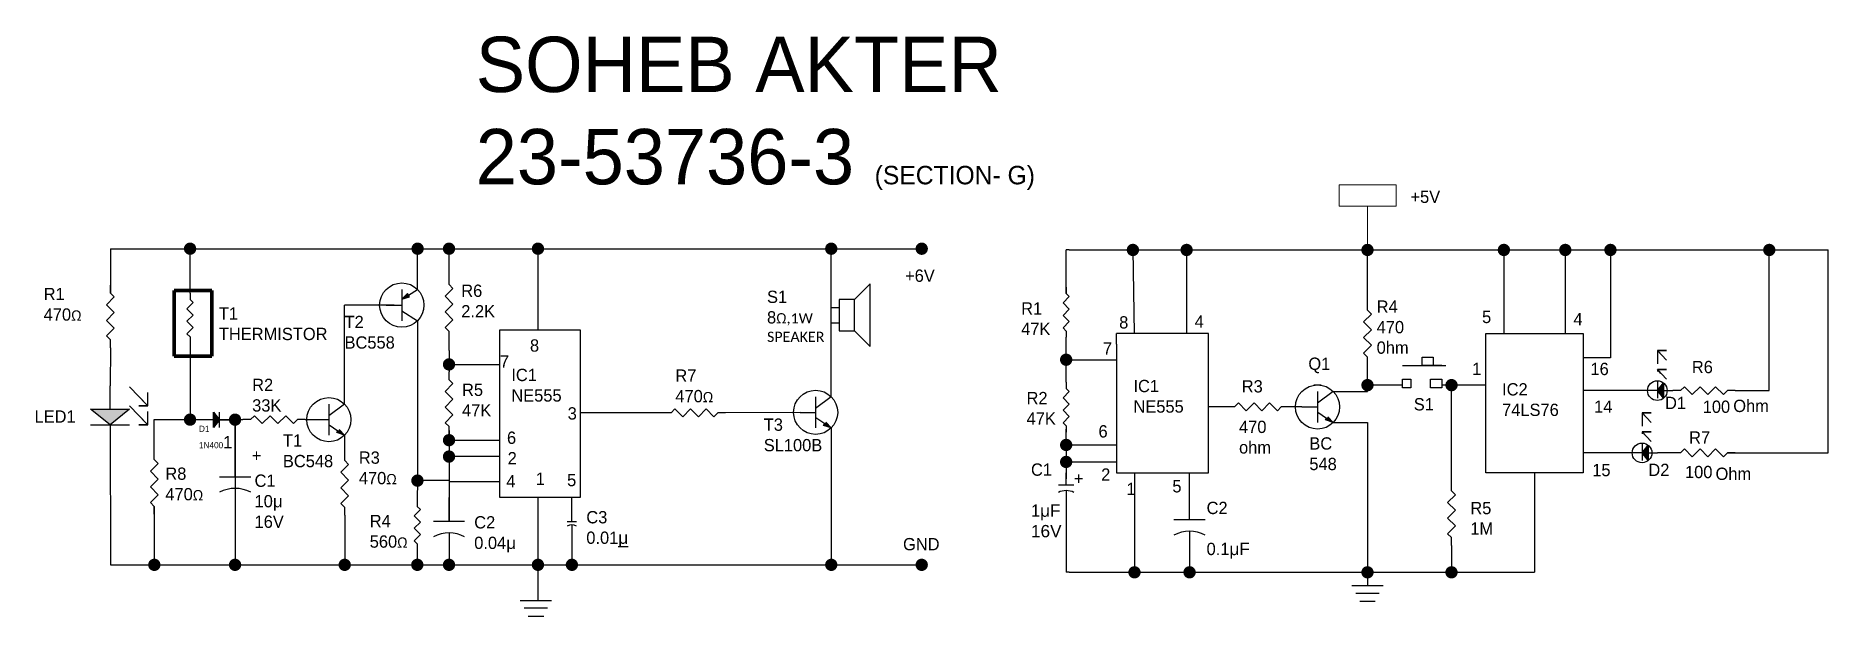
# Model space of a CAD drawing. Header units: centimetres. Extents: x 3.4 to 32.5, y 2.1 to 11.5.
import ezdxf

# ---------------------------------------------------------------- set-up
doc = ezdxf.new("R2010")
doc.units = ezdxf.units.CM
doc.header["$MEASUREMENT"] = 0

# ---------------------------------------------------------------- blocks, each defined once
blk = doc.blocks.new('Resistor')
at = {"color": 7}
blk.add_lwpolyline([(0, 0), (0.05, 0), (0.075, 0.025), (0.125, -0.025), (0.175, 0.025), (0.225, -0.025), (0.275, 0.025), (0.325, -0.025), (0.35, 0), (0.4, 0)], dxfattribs=at)
blk = doc.blocks.new('Diode')
at = {"color": 7}
for p, q in [((0.15, 0.125), (0.25, 0)), ((0.15, -0.125), (0.15, 0.125)), ((0.25, -0.125), (0.25, 0.125)), ((0.15, 0), (0, 0)), ((0.25, 0), (0.15, -0.125)), ((0.25, 0), (0.4, 0))]:
    blk.add_line(p, q, dxfattribs=at)
blk.add_solid([(0.15, -0.125), (0.25, 0), (0.15, 0.125)], dxfattribs=at)
blk = doc.blocks.new('Transistor - NPN')
at = {"color": 7}
for p, q in [((0, 0), (0.199999, 0)), ((0.199999, 0.2), (0.199999, -0.2)), ((0.399999, 0.2), (0.199999, 0.05)), ((0.316132, -0.145536), (0.201153, -0.069033)), ((0.302516, -0.166503), (0.316132, -0.145536)), ((0.399999, -0.2), (0.302516, -0.166503)), ((0.329748, -0.124569), (0.399999, -0.2))]:
    blk.add_line(p, q, dxfattribs=at)
blk.add_solid([(0.302516, -0.166503), (0.399999, -0.2), (0.329748, -0.124569)], dxfattribs=at)
blk = doc.blocks.new('T1')
blk.add_circle((0, 0), 0.718)
at = {"xscale": 2.54, "yscale": 2.54, "zscale": 2.54}
blk.add_blockref('Transistor - NPN', (-0.508, 0), dxfattribs=at)
blk = doc.blocks.new('Transistor - PNP')
at = {"color": 7}
for p, q in [((0, 0), (0.200001, 0)), ((0.200001, 0.2), (0.200001, -0.199999)), ((0.271557, 0.149194), (0.200001, 0.075)), ((0.200001, 0.075), (0.298053, 0.106791)), ((0.284805, 0.127992), (0.271557, 0.149194)), ((0.284805, 0.127992), (0.4024, 0.199023)), ((0.298053, 0.106791), (0.284805, 0.127992)), ((0.200001, -0.074999), (0.400001, -0.199999))]:
    blk.add_line(p, q, dxfattribs=at)
blk.add_solid([(0.200001, 0.075), (0.298053, 0.106791), (0.271557, 0.149194)], dxfattribs=at)
blk = doc.blocks.new('T2')
blk.add_circle((0, 0), 0.721)
at = {"xscale": 2.54, "yscale": 2.54, "zscale": 2.54}
blk.add_blockref('Transistor - PNP', (-0.508, 0), dxfattribs=at)
blk = doc.blocks.new('Capacitor')
at = {"color": 7}
for p, q in [((0.15, 0), (0, 0)), ((0.15, -0.1), (0.15, 0.1)), ((0.225, 0), (0.4, 0))]:
    blk.add_line(p, q, dxfattribs=at)
blk.add_arc((0.4375, 0), 0.2125, 151.9275, 208.0725, dxfattribs=at)
blk = doc.blocks.new('Speaker')
at = {"color": 7}
for p, q in [((0.25, 0.15), (0.15, 0.05)), ((0.25, -0.25), (0.25, 0.15)), ((0, 0), (0.05, 0)), ((0.05, 0.05), (0.05, -0.15)), ((0.15, 0.05), (0.05, 0.05)), ((0.15, -0.15), (0.15, 0.05)), ((0, -0.1), (0.05, -0.1)), ((0.05, -0.15), (0.15, -0.15)), ((0.15, -0.15), (0.25, -0.25))]:
    blk.add_line(p, q, dxfattribs=at)
blk = doc.blocks.new('Ground')
at = {"color": 7}
for p, q in [((-0.1, 0), (0.1, 0)), ((0.075, -0.05), (-0.075, -0.05)), ((-0.05, -0.1), (0.05, -0.1))]:
    blk.add_line(p, q, dxfattribs=at)
blk = doc.blocks.new('k1')
for p, q in [((0.297, 0.495, -10), (0.15, 0.65, -10)), ((0.15, 0.65, -10), (0.15, 0.65, -10)), ((0.15, 0.65, -10), (0.297, 0.65, -10)), ((0.297, 0.65, -10), (0.15, 0.65, -10)), ((0.207, 0.59, -10), (0.15, 0.65, -10)), ((0.15, 0.65, -10), (0.238, 0.558, -10)), ((0.15, 0.65, -10), (0.15, 0.62, -10)), ((0.15, 0.62, -10), (0.15, 0.434, -10)), ((0.297, 0.186, -10), (0.15, 0.341, -10)), ((0.15, 0.341, -10), (0.15, 0.341, -10)), ((0.15, 0.341, -10), (0.297, 0.341, -10)), ((0.297, 0.341, -10), (0.15, 0.341, -10)), ((0.207, 0.281, -10), (0.15, 0.341, -10)), ((0.15, 0.341, -10), (0.238, 0.249, -10)), ((0.15, 0.341, -10), (0.15, 0.311, -10)), ((0.15, 0.16, -10), (0.15, 0.125, -10))]:
    blk.add_line(p, q)
blk.add_circle((0.15, 0), 0.16)
at = {"rotation": 180}
blk.add_blockref('Diode', (0.4, 0), dxfattribs=at)

msp = doc.modelspace()

# ---------------------------------------------------------------- linework, layer by layer
at = {"color": 30, "lineweight": 13, "true_color": 0xf8991e}
for p, q in [((24.579, 8.771), (24.579, 9.118)), ((24.579, 9.118), (25.505, 9.118)), ((25.505, 9.118), (25.505, 8.771)), ((24.579, 8.771), (24.638, 8.771)), ((24.638, 8.771), (25.505, 8.771))]:
    msp.add_line(p, q, dxfattribs=at)
at = {"lineweight": 13}
msp.add_line((25.04, 8.06), (25.04, 8.771), dxfattribs=at)
for p, q in [((4.587, 8.08, -10), (14.382, 8.08, -10)), ((4.587, 8.08, -10), (4.587, 7.36, -10)), ((5.883, 7.357, -6.742), (5.883, 8.08, -6.742)), ((9.585, 7.417), (9.585, 8.08)), ((10.096, 7.625, -10), (10.096, 8.08, -10)), ((11.543, 8.08, -10), (11.543, 6.76, -10)), ((14.382, 8.08, -10), (16.315, 8.08, -10)), ((16.315, 5.674), (16.315, 8.08)), ((16.315, 8.08), (17.787, 8.08)), ((20.137, 7.351, -6.742), (20.137, 8.06, -6.742)), ((20.187, 8.06), (20.137, 8.06)), ((20.187, 8.06), (32.535, 8.06)), ((21.223, 8.06), (21.243, 6.7, -5.136)), ((22.097, 8.06), (22.097, 6.7)), ((25.04, 7.208), (25.04, 8.06)), ((27.259, 8.06), (27.259, 6.7)), ((28.258, 8.06), (28.258, 6.7)), ((28.993, 8.06), (28.993, 6.305)), ((31.577, 5.773, -8.024), (31.577, 8.06, -8.024)), ((32.535, 4.761, -8.024), (32.535, 8.06, -8.024)), ((8.396, 6.989), (8.396, 7.164)), ((8.968, 7.164), (8.396, 7.164)), ((9.201, 7.164), (8.968, 7.164)), ((8.396, 6.772), (8.396, 6.989)), ((8.396, 5.555), (8.396, 6.772)), ((9.582, 6.91), (9.582, 4.31)), ((10.925, 6.76, -10), (12.232, 6.76, -10)), ((10.925, 4.036, -10), (10.925, 6.76, -10)), ((12.232, 6.76, -10), (12.232, 4.036, -10)), ((4.587, 6.471, -10), (4.582, 5.852, -10)), ((5.883, 6.544, -6.742), (5.883, 5.301, -6.742)), ((10.096, 6.424, -10), (10.096, 6.609, -10)), ((10.096, 6.424, -10), (10.096, 6.199, -10)), ((10.096, 6.424, -10), (10.096, 6.424, -10)), ((20.137, 5.91, -6.742), (20.137, 6.64, -6.742)), ((22.451, 6.7), (20.954, 6.7)), ((20.954, 6.53), (20.954, 6.7)), ((20.954, 6.53), (20.954, 4.435)), ((22.451, 4.435), (22.451, 6.7)), ((10.096, 6.199, -10), (10.096, 6.077, -10)), ((10.096, 6.199, -10), (10.925, 6.199, -10)), ((20.137, 6.275, -6.742), (20.954, 6.275, -6.742)), ((25.04, 5.761), (25.04, 6.192)), ((28.993, 6.305), (28.549, 6.305)), ((4.9, 5.835, -10), (5.194, 5.526, -10)), ((24.288, 5.862), (24.169, 5.862)), ((26.407, 4.272), (26.407, 5.862)), ((5.194, 5.526, -10), (5.106, 5.618, -10)), ((5.137, 5.586, -10), (5.194, 5.526, -10)), ((5.194, 5.556, -10), (5.194, 5.742, -10)), ((5.194, 5.526, -10), (5.194, 5.556, -10)), ((24.482, 5.761), (25.04, 5.761)), ((29.606, 5.773, -8.024), (28.549, 5.773, -8.024)), ((30.006, 5.773, -8.024), (30.006, 5.773, -8.024)), ((31.022, 5.773, -8.024), (31.577, 5.773, -8.024)), ((4.9, 5.526, -10), (5.194, 5.217, -10)), ((5.194, 5.526, -10), (5.047, 5.526, -10)), ((5.047, 5.526, -10), (5.194, 5.526, -10)), ((5.194, 5.217, -10), (5.106, 5.309, -10)), ((5.137, 5.277, -10), (5.194, 5.217, -10)), ((5.194, 5.526, -10), (5.194, 5.526, -10)), ((5.194, 5.247, -10), (5.194, 5.433, -10)), ((5.301, 5.301), (6.017, 5.301)), ((5.301, 4.78, -10), (5.301, 5.301, -10)), ((6.017, 5.301, -10), (6.017, 5.301, -10)), ((6.017, 5.301, -10), (6.017, 5.301, -10)), ((6.017, 5.301, -10), (6.456, 5.301, -10)), ((6.456, 5.301, -10), (6.675, 5.301, -8.024)), ((6.615, 4.564, -10), (6.615, 5.301, -10)), ((6.615, 5.301, -10), (6.615, 3.739, -10)), ((6.675, 5.301, -8.024), (6.675, 5.301, -8.024)), ((6.675, 5.301, -8.024), (6.741, 5.301, -8.024)), ((7.757, 5.301, -8.024), (7.783, 5.301)), ((7.783, 5.301), (8.142, 5.301)), ((13.581, 5.411, -8.024), (12.232, 5.411, -8.024)), ((15.807, 5.42), (14.597, 5.411, -8.024)), ((22.749, 5.509, -3.875), (22.451, 5.509, -3.875)), ((23.974, 5.507), (23.765, 5.507)), ((24.482, 5.253), (25.04, 5.253)), ((25.04, 5.253), (25.04, 2.819)), ((5.194, 5.217, -10), (5.047, 5.217, -10)), ((5.047, 5.217, -10), (5.194, 5.217, -10)), ((5.194, 5.217, -10), (5.194, 5.247, -10)), ((5.194, 5.217, -10), (5.194, 5.217, -10)), ((8.396, 5.047), (8.396, 4.763)), ((10.096, 5.124, -10), (10.096, 4.967, -10)), ((10.096, 4.967, -10), (10.096, 3.652, -10)), ((10.096, 4.967, -10), (10.925, 4.967, -10)), ((16.315, 5.166), (16.315, 2.941)), ((20.137, 4.89, -6.742), (20.137, 5.148, -6.742)), ((4.582, 4.836, -10), (4.587, 3.307, -10)), ((10.925, 4.701, -10), (10.096, 4.701, -10)), ((20.137, 4.89, -6.742), (20.137, 4.338, -6.742)), ((20.137, 4.89, -6.742), (20.954, 4.89, -6.742)), ((29.432, 4.761, -8.024), (28.549, 4.761, -8.024)), ((30.006, 4.761, -8.024), (29.757, 4.761, -8.024)), ((30.895, 4.761, -8.024), (32.535, 4.761, -8.024)), ((20.137, 4.614, -6.742), (20.954, 4.614, -6.742)), ((20.954, 4.435), (22.451, 4.435)), ((21.249, 4.435), (21.249, 2.819)), ((22.145, 4.058, -10), (22.145, 4.435, -10)), ((27.759, 4.435), (27.759, 2.819)), ((9.582, 4.31), (9.58, 3.992, -6.742)), ((10.096, 4.31, -10), (9.582, 4.31, -10)), ((10.096, 4.297, -10), (10.925, 4.297, -10)), ((5.301, 3.891), (5.301, 2.891)), ((12.232, 4.036, -10), (10.925, 4.036, -10)), ((11.543, 4.036, -10), (11.543, 2.941, -10)), ((11.947, 4.036, -10), (11.947, 4.036, -10)), ((12.095, 3.76, -10), (12.095, 4.036, -10)), ((20.137, 3.926, -6.742), (20.137, 2.819, -6.742)), ((6.615, 3.739, -10), (6.615, 2.941, -10)), ((8.399, 3.747, 10), (8.399, 2.941, 10)), ((4.587, 3.307, -10), (4.587, 2.941, -10)), ((10.096, 3.462, -10), (10.096, 2.891, -10)), ((12.095, 3.455, -10), (12.095, 2.941, -10)), ((26.407, 3.256), (26.407, 2.819)), ((4.587, 2.941, -10), (14.494, 2.941, -10)), ((9.58, 3.179, -6.742), (9.58, 2.941, -6.742)), ((14.494, 2.941, -10), (16.397, 2.941, -10)), ((16.397, 2.941, -10), (17.787, 2.941, -10)), ((22.145, 3.042, -10), (22.145, 2.819, -10)), ((11.543, 2.891, -10), (11.543, 2.361, -10)), ((20.187, 2.819), (20.137, 2.819)), ((20.187, 2.819), (27.759, 2.819)), ((25.04, 2.819), (25.04, 2.604))]:
    msp.add_line(p, q)
at = {"color": 30, "linetype": 'ByBlock', "lineweight": 200, "true_color": 0xf26722}
msp.add_line((5.622, 7.4, -10), (6.237, 7.4, -10), dxfattribs=at)
at = {"color": 30, "linetype": 'ByBlock', "lineweight": 211, "true_color": 0xf26722}
for p, q in [((5.622, 6.334, -10), (5.622, 7.4, -10)), ((6.237, 7.4, -10), (6.237, 6.334, -10)), ((6.237, 6.334, -10), (5.622, 6.334, -10))]:
    msp.add_line(p, q, dxfattribs=at)
at = {"color": 11, "true_color": 0xf27172}
for p, q in [((25.609, 6.18), (26.247, 6.18)), ((26.247, 6.18), (26.247, 6.18)), ((26.247, 6.18), (26.316, 6.18)), ((25.609, 5.862), (25.04, 5.862)), ((26.968, 5.862), (26.247, 5.862))]:
    msp.add_line(p, q, dxfattribs=at)
at = {"const_width": 0.1}
for points, elevation in [([(5.833, 8.08, 1), (5.933, 8.08, 1)], -6.742), ([(10.046, 8.08, 1), (10.146, 8.08, 1)], -10), ([(11.493, 8.08, 1), (11.593, 8.08, 1)], -10), ([(31.527, 8.06, 1), (31.627, 8.06, 1)], -8.024), ([(10.046, 6.199, 1), (10.146, 6.199, 1)], -10), ([(20.087, 6.275, 1), (20.187, 6.275, 1)], -6.742), ([(5.833, 5.301, 1), (5.933, 5.301, 1)], -6.742), ([(6.565, 5.301, 1), (6.665, 5.301, 1)], -10), ([(10.046, 4.967, 1), (10.146, 4.967, 1)], -10), ([(20.087, 4.89, 1), (20.187, 4.89, 1)], -6.742), ([(10.046, 4.701, 1), (10.146, 4.701, 1)], -10), ([(20.087, 4.614, 1), (20.187, 4.614, 1)], -6.742), ([(5.251, 2.941, 1), (5.351, 2.941, 1)], -10), ([(6.565, 2.941, 1), (6.665, 2.941, 1)], -10), ([(8.349, 2.941, 1), (8.449, 2.941, 1)], 10), ([(9.53, 2.941, 1), (9.63, 2.941, 1)], -6.742), ([(11.493, 2.941, 1), (11.593, 2.941, 1)], -10), ([(12.045, 2.941, 1), (12.145, 2.941, 1)], -10), ([(17.737, 2.941, 1), (17.837, 2.941, 1)], -10), ([(22.095, 2.819, 1), (22.195, 2.819, 1)], -10)]:
    msp.add_lwpolyline(points, format="xyb", close=True, dxfattribs=dict(at, elevation=elevation))
for points in [[(9.535, 8.08, 1), (9.635, 8.08, 1)], [(16.265, 8.08, 1), (16.365, 8.08, 1)], [(17.737, 8.08, 1), (17.837, 8.08, 1)], [(21.173, 8.06, 1), (21.273, 8.06, 1)], [(22.047, 8.06, 1), (22.147, 8.06, 1)], [(24.99, 8.06, 1), (25.09, 8.06, 1)], [(27.209, 8.06, 1), (27.309, 8.06, 1)], [(28.208, 8.06, 1), (28.308, 8.06, 1)], [(28.943, 8.06, 1), (29.043, 8.06, 1)], [(24.99, 5.862, 1), (25.09, 5.862, 1)], [(9.532, 4.31, 1), (9.632, 4.31, 1)], [(10.046, 2.941, 1), (10.146, 2.941, 1)], [(16.265, 2.941, 1), (16.365, 2.941, 1)], [(21.199, 2.819, 1), (21.299, 2.819, 1)], [(24.99, 2.819, 1), (25.09, 2.819, 1)], [(26.357, 2.819, 1), (26.457, 2.819, 1)]]:
    msp.add_lwpolyline(points, format="xyb", close=True, dxfattribs=at)
msp.add_lwpolyline([(26.968, 6.7), (28.549, 6.7), (28.549, 4.435), (26.968, 4.435)], close=True)
at = {"color": 11, "true_color": 0xf27172}
for points in [[(25.928, 6.319), (26.108, 6.319), (26.108, 6.18), (25.928, 6.18)], [(25.928, 6.18), (26.247, 6.18), (26.247, 6.18), (25.928, 6.18)], [(25.609, 5.959), (25.747, 5.959), (25.747, 5.82), (25.609, 5.82)], [(26.066, 5.959), (26.247, 5.959), (26.247, 5.82), (26.066, 5.82)]]:
    msp.add_lwpolyline(points, close=True, dxfattribs=at)
at = {"color": 7, "const_width": 0.1}
msp.add_lwpolyline([(26.357, 5.862, 1), (26.457, 5.862, 1)], format="xyb", close=True, dxfattribs=at)

# ---------------------------------------------------------------- block references
for name, p, xscale, yscale, zscale, rotation in [('Resistor', (10.096, 6.609, -10), 2.54, 2.54, 2.54, 90), ('Resistor', (4.587, 6.471, -10), 2.54, 2.54, 2.54, 90), ('Resistor', (20.137, 7.453, -6.742), 2.032, 2.032, 2.032, 269.9999999999998), ('Resistor', (25.04, 6.192), 2.54, 2.54, 2.54, 90), ('Diode', (4.582, 5.852, -10), 2.54, 2.54, 2.54, 270), ('Resistor', (10.096, 5.061, -10), 2.54, 2.54, 2.54, 90), ('Resistor', (20.137, 5.91, -6.742), 2.032, 2.032, 2.032, 269.9999999999998), ('Resistor', (31.022, 5.773, -8.024), 2.54, 2.54, 2.54, 179.9999999999998), ('Resistor', (23.765, 5.509, -3.875), 2.54, 2.54, 2.54, 179.9999999999998), ('Resistor', (7.757, 5.301, -8.024), 2.54, 2.54, 2.54, 179.9999999999998), ('Resistor', (14.597, 5.411, -8.024), 2.54, 2.54, 2.54, 179.9999999999998), ('Resistor', (5.301, 3.764, -10), 2.54, 2.54, 2.54, 90), ('Capacitor', (6.615, 4.755, -10), 2.54, 2.54, 2.54, 270), ('Resistor', (8.399, 3.747, 10), 2.54, 2.54, 2.54, 90), ('Resistor', (31.022, 4.761, -8.024), 2.54, 2.54, 2.54, 179.9999999999998), ('Capacitor', (20.137, 4.434, -6.742), 1.27, 1.27, 2.54, 270), ('Resistor', (26.407, 3.256), 2.54, 2.54, 2.54, 90), ('Resistor', (9.58, 3.992, -6.742), 2.032, 2.032, 2.032, 269.9999999999998), ('Capacitor', (10.096, 4.033, -10), 2.54, 2.54, 2.54, 270), ('Capacitor', (22.145, 4.058, -10), 2.54, 2.54, 2.54, 270), ('Capacitor', (12.095, 3.76, -10), 0.762, 0.762, 2.54, 270)]:
    msp.add_blockref(name, p, dxfattribs=dict(xscale=xscale, yscale=yscale, zscale=zscale, rotation=rotation))
at = {"color": 30, "linetype": 'ByBlock', "lineweight": 211, "true_color": 0xf26722, "xscale": 2.032, "yscale": 2.032, "zscale": 2.032, "rotation": 269.9999999999998}
msp.add_blockref('Resistor', (5.883, 7.357, -6.742), dxfattribs=at)
at = {"xscale": 0.5, "yscale": 0.5}
for name, p in [('T2', (9.328, 7.164)), ('T1', (24.228, 5.507)), ('T1', (8.142, 5.301)), ('T1', (16.061, 5.42))]:
    msp.add_blockref(name, p, dxfattribs=at)
at = {"color": 41, "lineweight": -3, "true_color": 0xf4ee51, "xscale": 2.54, "yscale": 2.54, "zscale": 2.54}
msp.add_blockref('Speaker', (16.315, 7.127, 10), dxfattribs=at)
for name, p in [('k1', (29.606, 5.773, -8.024)), ('Diode', (6.112, 5.3, -10)), ('k1', (29.357, 4.761, -8.024))]:
    msp.add_blockref(name, p)
at = {"xscale": 2.54, "yscale": 2.54, "zscale": 2.54}
for p in [(11.51, 2.361, -10), (25.04, 2.604, -10)]:
    msp.add_blockref('Ground', p, dxfattribs=at)

# ---------------------------------------------------------------- texts
at = {"color": 4, "insert": (10.531, 11.527), "char_height": 0.9, "attachment_point": 1}
msp.add_mtext_dynamic_manual_height_columns('SOHEB AKTER\\P23-53736-3{\\H0.33333x;   (SECTION- G)}', width=16.88266, gutter_width=1, heights=[0], dxfattribs=at)
at = {"color": 31, "lineweight": 13, "true_color": 0xfecc66, "insert": (25.739, 9.024), "char_height": 0.2, "attachment_point": 1}
msp.add_mtext_dynamic_manual_height_columns('+5V', width=1.75478, gutter_width=1, heights=[0], dxfattribs=at)
at = {"color": 3, "char_height": 0.2, "attachment_point": 1}
for s, width, heights, insert in [('+6V', 0.9837, [0], (17.516, 7.742, -10)), ('R1\\P470{\\fMicrosoft YaHei|b0|i0|c134|p34;\\H0.83333x;Ω}', 0.83128, [0], (3.501, 7.444, -10)), ('R6\\P2.2K', 1.12846, [0], (10.295, 7.497, -10)), ('T1\\PTHERMISTOR', 1.90252, [0], (6.351, 7.128, -10)), ('R1\\P47K', 1.96001, [0], (19.405, 7.209)), ('R4\\P470\\P0hm', 1.89625, [0], (25.189, 7.239)), ('R6', 0.70454, [0], (30.317, 6.257)), ('R2\\P33K', 0.8676, [0], (6.893, 5.966, -10)), ('R5\\P47K', 0.61713, [0], (10.308, 5.886, -10)), ('R7\\P470{\\fMicrosoft YaHei|b0|i0|c134|p34;\\H0.83333x;Ω}', 1.18271, [0], (13.779, 6.117, -10)), ('R3', 0.8349, [0], (22.994, 5.943)), ('R2\\P47K', 1.54629, [0], (19.493, 5.752)), ('100', 1.02385, [0], (30.494, 5.611, -8.024)), ('Ohm', 0.86806, [0.0588], (30.991, 5.625)), ('470\\Pohm', 1.12859, [0], (22.95, 5.284)), ('R3\\P470{\\fMicrosoft YaHei|b0|i0|c134|p34;\\H0.83333x;Ω}', 0.7402, [0], (8.629, 4.784, -10)), ('R8\\P470{\\fMicrosoft YaHei|b0|i0|c134|p34;\\H0.83333x;Ω}', 0.7635, [0.733], (5.481, 4.523, -10)), ('C1\\P10{\\fArial|b0|i0|c0|p34;μ}\\P16V', 0.74849, [0], (6.932, 4.409, -8.024)), ('C1\\P\\P1{\\fArial|b0|i0|c0|p34;μF\\P16V}', 1.38583, [0], (19.565, 4.589)), ('100', 0.71488, [0], (30.206, 4.55, -8.024)), ('Ohm', 1.2653, [0], (30.703, 4.521)), ('C3\\P0.01{\\fArial|b0|i0|c0|p34;\\Lμ}', 0.85488, [0], (12.33, 3.815, -10)), ('C2\\P\\P0.1{\\fArial|b0|i0|c0|p34;μF}', 0.89408, [0], (22.422, 3.966)), ('R5\\P1M', 0.80921, [0], (26.713, 3.964)), ('R4\\P560{\\fMicrosoft YaHei|b0|i0|c134|p34;\\H0.83333x;Ω}', 0.72362, [0], (8.806, 3.753, -10)), ('C2\\P0.04{\\fArial|b0|i0|c0|p34;μ}', 0.59425, [0], (10.506, 3.732, -10)), ('GND', 1.78401, [0], (17.483, 3.377, -10))]:
    msp.add_mtext_dynamic_manual_height_columns(s, width=width, gutter_width=1, heights=heights, dxfattribs=dict(at, insert=insert))
at = {"color": 3, "linetype": 'ByBlock', "insert": (15.27, 7.398, -10), "char_height": 0.2, "attachment_point": 1}
msp.add_mtext_dynamic_manual_height_columns('S1\\P8{\\fMicrosoft YaHei|b0|i0|c134|p34;\\H0.83333x;Ω\\fCalibri|b0|i0|c0|p34;,1W\\PSPEAKER}', width=1.66035, gutter_width=1, heights=[0], dxfattribs=at)
at = {"char_height": 0.2, "attachment_point": 1}
for s, width, heights, insert in [('5', 0.81139, [0], (26.904, 7.071)), ('4', 0.73519, [0], (28.391, 7.036)), ('8', 0.50687, [0], (21, 6.983)), ('4', 0.83774, [0.635], (22.229, 6.998)), ('8', 0.38574, [0], (11.413, 6.607, -10)), ('7', 0.59918, [0], (20.736, 6.558)), ('7', 0.42541, [0], (10.925, 6.346, -10)), ('1', 0.65198, [0], (26.743, 6.227)), ('16', 0.83461, [0], (28.668, 6.226, -18.024)), ('14', 0.85859, [0], (28.726, 5.612)), ('3', 0.46004, [0], (12.027, 5.503, -10)), ('6', 0.44626, [0], (11.039, 5.107, -10)), ('6', 0.55521, [0], (20.663, 5.211)), ('2', 0.73817, [0], (11.05, 4.774, -10)), ('4', 0.65345, [0], (11.029, 4.401, -10)), ('1', 0.44829, [0], (11.507, 4.44, -10)), ('5', 0.36489, [0], (12.017, 4.419, -10)), ('2', 0.43967, [0], (20.707, 4.508)), ('15', 0.69397, [0], (28.697, 4.582)), ('1', 0.29323, [0], (21.117, 4.274)), ('5', 0.39715, [0], (21.865, 4.318))]:
    msp.add_mtext_dynamic_manual_height_columns(s, width=width, gutter_width=1, heights=heights, dxfattribs=dict(at, insert=insert))
at = {"color": 2, "char_height": 0.2, "attachment_point": 1}
for s, width, heights, insert in [('T2\\PBC558', 0.8896, [0], (8.396, 6.989)), ('IC1\\PNE555', 0.87574, [0], (11.11, 6.128, -10)), ('Q1', 0.47077, [0], (24.078, 6.31)), ('IC1\\PNE555', 1.49666, [0], (21.232, 5.948, -6.742)), ('IC2\\P74LS76', 1.5814, [0], (27.23, 5.894)), ('D1', 0.8629, [0], (29.881, 5.673, -8.024)), ('LED1', 1.39655, [0], (3.352, 5.452, -10)), ('T3\\PSL100B', 0.814, [0], (15.217, 5.32, -5.848)), ('{\\H0.5x;D1\\P1N400}1', 1.04883, [0], (6.028, 5.203, -6.742)), ('T1\\PBC548', 1.10473, [0], (7.393, 5.061)), ('BC\\P548', 1.00474, [0], (24.094, 5.014)), ('R7', 0.74868, [0], (30.273, 5.11)), ('D2', 0.57503, [0.2], (29.61, 4.585, -8.024))]:
    msp.add_mtext_dynamic_manual_height_columns(s, width=width, gutter_width=1, heights=heights, dxfattribs=dict(at, insert=insert))
at = {"color": 11, "true_color": 0xf27172, "insert": (25.793, 5.651), "char_height": 0.2, "attachment_point": 1}
msp.add_mtext_dynamic_manual_height_columns('S1', width=0.73158, gutter_width=1, heights=[0], dxfattribs=at)
at = {"color": 1, "char_height": 0.2, "attachment_point": 1}
for insert in [(6.886, 4.82, -10), (20.264, 4.443, -30.226)]:
    msp.add_mtext_dynamic_manual_height_columns('+', width=0.36546, gutter_width=1, heights=[0.19], dxfattribs=dict(at, insert=insert))

doc.saveas('drawing.dxf')
